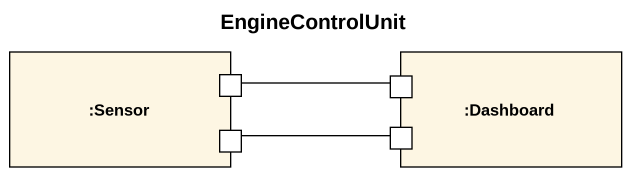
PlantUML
@startuml
title EngineControlUnit
rectangle ":Sensor" as Sensor {
  port " " as port1
  port " " as port2
}
rectangle ":Dashboard" as Dashboard {
  port " " as port3
  port " " as port4
}
port3 -left- port1
port4 -left- port2
@enduml
